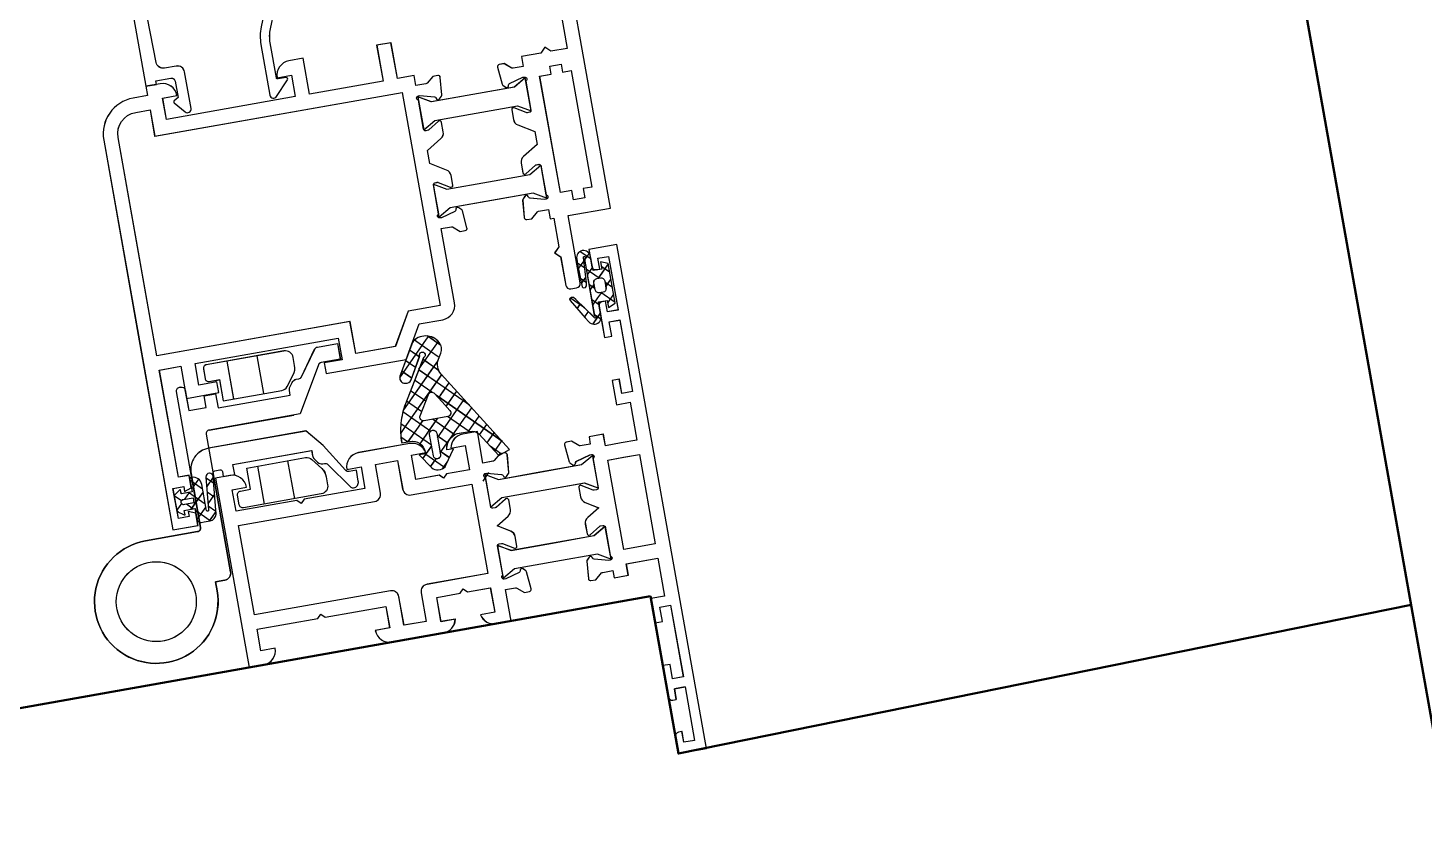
# Model space of a CAD drawing. Header units: millimetres. Extents: x 26282 to 30760, y 1404 to 4574.
# Drawn here: x 30313.46 to 30332.67, y 3804.67 to 3815.61 of the extents above; entities that cross this region are included whole.
import ezdxf

# ---------------------------------------------------------------- set-up
doc = ezdxf.new("R2010")
doc.units = ezdxf.units.MM
doc.header["$LTSCALE"] = 0.25
doc.layers.add('AB-DUV', color=4, linetype='Continuous', lineweight=50)
doc.layers.add('mennteşe_k', color=5, linetype='Continuous')

# ---------------------------------------------------------------- blocks, each defined once
blk = doc.blocks.new('CHD60E27', base_point=(-138.6, 7.85))
at = {"color": 1, "linetype": 'Continuous'}
for p, q in [((-80.6, 56.35), (-78.6, 56.35)), ((-115.729976, 50.516652), (-114.729976, 49.516652)), ((-115.729976, 50.516652), (-114.729976, 49.516652)), ((-78.6, 29.85), (-80.6, 29.85)), ((-137.2, 16.75), (-135.7, 16.75)), ((-135.7, 16.75), (-135.7, 15.25))]:
    blk.add_line(p, q, dxfattribs=at)
at = {"color": 40, "linetype": 'Continuous'}
for points in [[(-138.6, 7.85), (-138.6, 78.35), (-134.7, 78.35), (-134.7, 75.95, -0.414213), (-135.199999, 75.45), (-135.7, 75.45), (-135.7, 76.95), (-137.2, 76.95), (-137.2, 69.45), (-135.7, 69.45), (-135.7, 70.95), (-135.2, 70.95, -0.414213), (-134.699999, 70.45), (-134.7, 66.05), (-135.7, 66.05), (-135.7, 68.05), (-137.2, 68.05), (-137.2, 58.05), (-135.7, 58.05), (-135.7, 60.05), (-134.7, 60.05), (-134.7, 56.65), (-136.6, 56.65), (-136.6, 51.35), (-134.4, 51.35), (-132.2, 51.35), (-132.2, 52.95), (-130.2, 52.95), (-130.2, 51.95), (-128.790992, 51.95, 0.176327), (-128.630295, 52.008489), (-127.7, 52.789099), (-127, 52.789099, -0.43976), (-126.701142, 52.462953), (-126.911671, 50.056591, -0.176327), (-126.983943, 49.901604), (-127.323223, 49.562323, -0.577351), (-127.741481, 49.674394), (-127.772347, 49.789587, 0.267949), (-127.949124, 49.966363), (-129.9, 50.489099), (-130.1, 50.489099, 0.842899), (-130.2, 49.906257), (-130.2, 45.839099, 0.414213), (-129.949998, 45.589099), (-129.628806, 45.589099, 0.137838), (-129.498553, 45.625711), (-127.980252, 46.552487, -0.585341), (-127.6, 46.339099), (-127.6, 45.002615, -0.261351), (-128.07899, 44.149065), (-129.797634, 43.1), (-128.07899, 42.050935, -0.261351), (-127.6, 41.197385), (-127.6, 39.8609, -0.585341), (-127.980252, 39.647512), (-129.498554, 40.574288, 0.137838), (-129.628807, 40.6109), (-129.95, 40.6109, 0.414213), (-130.199999, 40.360899), (-130.2, 36.293743, 0.842899), (-130.1, 35.710901), (-129.9, 35.7109), (-127.949123, 36.233636, 0.267949), (-127.772347, 36.410413), (-127.741481, 36.525605, -0.577351), (-127.323223, 36.637676), (-126.983943, 36.298396, -0.176327), (-126.911671, 36.143409), (-126.701141, 33.737047, -0.43976), (-127, 33.4109), (-127.7, 33.4109), (-128.630295, 34.191511, 0.176327), (-128.790992, 34.25), (-130.2, 34.25), (-130.2, 33.25), (-132.2, 33.25), (-132.2, 34.85), (-136.6, 34.85), (-136.6, 29.55), (-134.7, 29.55), (-134.7, 26.15), (-135.7, 26.15), (-135.7, 28.15), (-137.2, 28.15), (-137.2, 18.15), (-135.7, 18.15), (-135.7, 20.15), (-134.7, 20.15), (-134.7, 15.75, -0.414213), (-135.199999, 15.25), (-135.7, 15.25), (-135.7, 16.75), (-137.2, 16.75), (-137.2, 9.25), (-135.7, 9.25), (-135.7, 10.75), (-135.2, 10.75, -0.414213), (-134.699999, 10.25), (-134.7, 7.85), (-138.6, 7.85)], [(-78.6, 56.35), (-78.6, 29.85), (-79.6, 29.85), (-80.6, 29.85, -0.414213), (-82.599999, 31.85), (-80.6, 31.85), (-80.6, 34.85), (-89.1, 34.85), (-89.6, 35.35), (-90.1, 34.85), (-98.6, 34.85), (-98.6, 31.85), (-96.6, 31.85, -0.414213), (-98.599999, 29.85), (-105.740408, 29.85, -0.356298), (-107.699999, 31.450001), (-105.7, 31.45), (-105.7, 34.85), (-109, 34.85), (-109.5, 35.35), (-110, 34.85), (-113.2, 34.85), (-113.2, 31.45), (-111.2, 31.45, -0.356298), (-113.159592, 29.85), (-115.2, 29.85), (-115.2, 34.25), (-116.609007, 34.25, 0.176327), (-116.769704, 34.191511), (-117.7, 33.4109), (-118.4, 33.4109, -0.43976), (-118.698859, 33.737047), (-118.488329, 36.143409, -0.176327), (-118.416057, 36.298397), (-118.076776, 36.637677, -0.577351), (-117.658519, 36.525604), (-117.627652, 36.410413, 0.267949), (-117.450876, 36.233636), (-115.5, 35.7109), (-115.3, 35.7109, 0.842899), (-115.2, 36.293744), (-115.2, 40.3609, 0.414213), (-115.45, 40.6109), (-115.771193, 40.6109, 0.137838), (-115.901446, 40.574288), (-117.419747, 39.647512, -0.585341), (-117.799999, 39.8609), (-117.8, 41.197384, -0.261351), (-117.32101, 42.050935), (-115.602366, 43.1), (-117.321009, 44.149064, -0.261351), (-117.8, 45.002615), (-117.8, 46.339099, -0.585341), (-117.419747, 46.552488), (-115.901445, 45.625712, 0.137838), (-115.771193, 45.5891), (-115.45, 45.589099, 0.414213), (-115.199999, 45.8391), (-115.2, 49.906257, 0.842899), (-115.3, 50.489099), (-115.5, 50.489099), (-117.450876, 49.966364, 0.267949), (-117.627653, 49.789587), (-117.658518, 49.674395, -0.577351), (-118.076776, 49.562322), (-118.416057, 49.901603, -0.176327), (-118.488329, 50.056591), (-118.698858, 52.462953, -0.43976), (-118.4, 52.789099), (-117.7, 52.789099), (-116.769704, 52.008489, 0.176327), (-116.609007, 51.95), (-115.2, 51.95), (-115.2, 56.35), (-113.159591, 56.35, -0.356297), (-111.199999, 54.75), (-113.2, 54.75), (-113.2, 51.35), (-110, 51.35), (-109.5, 50.85), (-109, 51.35), (-105.7, 51.35), (-105.7, 54.75), (-107.7, 54.75, -0.356297), (-105.740408, 56.35), (-98.6, 56.35, -0.414213), (-96.599999, 54.350001), (-98.6, 54.35), (-98.6, 51.35), (-90.1, 51.35), (-89.6, 50.85), (-89.1, 51.35), (-80.6, 51.35), (-80.6, 54.35), (-82.6, 54.35, -0.414213), (-80.6, 56.35), (-78.6, 56.35)], [(-80.6, 43.1), (-80.6, 49.35), (-99.6, 49.35, -0.414213), (-100.6, 50.35), (-100.6, 54.35), (-103.7, 54.35), (-103.7, 50.35, -0.414213), (-104.699999, 49.350001), (-113.2, 49.35), (-113.2, 36.85), (-104.7, 36.85, -0.414213), (-103.699999, 35.850001), (-103.7, 31.85), (-100.6, 31.85), (-100.6, 35.85, -0.414213), (-99.6, 36.85), (-80.6, 36.85), (-80.6, 43.1)]]:
    blk.add_lwpolyline(points, format="xyb", close=True, dxfattribs=at)
at = {"color": 4, "linetype": 'Continuous'}
for points in [[(-130.210348, 45.762166), (-128.497348, 46.762166), (-122.710348, 46.762166), (-116.923348, 46.762166), (-115.210348, 45.762166), (-115.210348, 50.362166), (-116.910348, 49.362166), (-122.710348, 49.362166), (-128.510348, 49.362166), (-130.210348, 50.362166), (-130.210348, 45.762166)], [(-128.497348, 39.437833), (-130.210348, 40.437833), (-130.210348, 35.837833), (-128.510348, 36.837833), (-122.710348, 36.837833), (-116.910348, 36.837833), (-115.210348, 35.837833), (-115.210348, 40.437833), (-116.923348, 39.437833), (-122.710348, 39.437833), (-128.497348, 39.437833)]]:
    blk.add_lwpolyline(points, close=True, dxfattribs=at)
at = {"color": 40, "linetype": 'Continuous'}
blk.add_lwpolyline([(-134.4, 49.35), (-136.6, 49.35), (-136.6, 36.85), (-132.2, 36.85), (-132.2, 49.35), (-134.4, 49.35)], close=True, dxfattribs=at)
blk = doc.blocks.new('CHD60E28', base_point=(0, -82.8))
at = {"color": 1, "linetype": 'Continuous'}
blk.add_line((58, -22), (60, -22), dxfattribs=at)
at = {"color": 40, "linetype": 'Continuous'}
for points in [[(0, -49.7), (0, -24.85), (0, 0), (3.9, 0), (3.9, -2.9), (2.9, -2.9), (2.9, -1.4), (1.4, -1.4), (1.4, -8.9), (2.9, -8.9), (2.9, -7.4), (3.9, -7.4), (3.9, -12.3), (2.9, -12.3), (2.9, -10.3), (1.4, -10.3), (1.4, -20.3), (2.9, -20.3), (2.9, -18.3), (3.9, -18.3), (3.9, -21.7), (2, -21.7), (2, -27), (4.305342, -27), (5, -26.28066), (5.694659, -27), (8.4, -27), (8.4, -28.4), (9.809008, -28.4, 0.176327), (9.969705, -28.341511), (10.9, -27.5609), (11.6, -27.5609, -0.43976), (11.898858, -27.887046), (11.688329, -30.293409, -0.176327), (11.616057, -30.448396), (11.276777, -30.787677, -0.577351), (10.858518, -30.675605), (10.827653, -30.560412, 0.267949), (10.650876, -30.383636), (8.7, -29.8609), (8.5, -29.8609, 0.842899), (8.4, -30.443742), (8.4, -34.5109, 0.414213), (8.65, -34.7609), (8.971194, -34.7609, 0.137838), (9.101447, -34.724288), (10.619748, -33.797512, -0.585341), (11, -34.0109), (11, -35.347384, -0.261351), (10.521011, -36.200935), (8.4, -37.495605), (8.4, -39.304394), (10.52101, -40.599064, -0.261351), (11.000001, -41.452615), (11, -42.789099, -0.585341), (10.619748, -43.002487), (9.101446, -42.075712, 0.137838), (8.971194, -42.0391), (8.65, -42.039099, 0.414213), (8.399999, -42.2891), (8.4, -46.356257, 0.842899), (8.5, -46.939099), (8.7, -46.939099), (10.650876, -46.416364, 0.267949), (10.827654, -46.239588), (10.858519, -46.124395, -0.577351), (11.276776, -46.012322), (11.616057, -46.351603, -0.176327), (11.688329, -46.50659), (11.898859, -48.912953, -0.43976), (11.6, -49.2391), (10.9, -49.239099), (9.969705, -48.458489, 0.176327), (9.809008, -48.4), (8.4, -48.4), (8.4, -49.7), (7.9, -49.7), (7.9, -53.705341), (8.61934, -54.4), (7.9, -55.094658), (7.9, -59.1, -0.414213), (7.3, -59.699999), (6.5, -59.7, -0.414213), (5.9, -59.099999), (5.9, -49.7), (0, -49.7)], [(67, -28.30168), (67, -55.55084), (67, -82.8), (63.5, -82.8), (63.5, -81.073884), (64.5, -80.7), (64.5, -81.4), (66, -81.4), (66, -77.2), (64.5, -77.2), (64.5, -77.9), (63.5, -77.526115), (63.5, -75.8), (65, -75.8), (65, -60.8), (62, -60.8), (62, -65.3), (57.5, -65.3), (57.5, -63.8), (60, -63.8), (60, -60.8), (40, -60.8), (40, -63.8), (42.5, -63.8), (42.5, -65.3), (31.308076, -65.3), (28.71, -60.8), (25.4, -60.8, -0.414213), (23.4, -58.799999), (23.4, -48.4), (21.990993, -48.4, 0.176327), (21.830296, -48.458489), (20.9, -49.239099), (20.2, -49.239099, -0.43976), (19.901142, -48.912953), (20.111671, -46.506591, -0.176327), (20.183943, -46.351603), (20.523224, -46.012323, -0.577351), (20.941481, -46.124395), (20.972347, -46.239587, 0.267949), (21.149124, -46.416364), (23.1, -46.939099), (23.3, -46.939099, 0.842899), (23.4, -46.356257), (23.4, -42.289099, 0.414213), (23.149999, -42.0391), (22.828807, -42.039099, 0.137838), (22.698554, -42.075711), (21.180253, -43.002487, -0.585341), (20.799999, -42.7891), (20.8, -41.452615, -0.261351), (21.278991, -40.599064), (23.4, -39.304394), (23.4, -37.495605), (21.278991, -36.200935, -0.261351), (20.800001, -35.347385), (20.8, -34.0109, -0.585341), (21.180252, -33.797512), (22.698554, -34.724288, 0.137838), (22.828807, -34.760901), (23.15, -34.7609, 0.414213), (23.4, -34.5109), (23.4, -30.443743, 0.842899), (23.3, -29.860899), (23.1, -29.8609), (21.149124, -30.383636, 0.267949), (20.972348, -30.560413), (20.941482, -30.675605, -0.577351), (20.523223, -30.787677), (20.183943, -30.448396, -0.176327), (20.111672, -30.293408), (19.901142, -27.887047, -0.43976), (20.199999, -27.5609), (20.9, -27.5609), (21.830296, -28.341511, 0.176327), (21.990993, -28.4), (23.4, -28.4), (23.4, -27), (25.74, -27), (25.74, -22), (27.74, -22), (27.74, -27), (38, -27), (38, -22), (40, -22, -0.414213), (42, -23.999999), (40, -24), (40, -27), (58, -27), (58, -24), (56, -24, -0.414213), (58, -21.999999), (60, -22), (60, -23.30168), (62, -23.30168, -0.414213), (67, -28.30168)], [(65, -43.55084), (65, -28.301681, 0.414213), (62, -25.301681), (60, -25.30168), (60, -29), (25.4, -29), (25.4, -58.8), (29.864701, -58.8), (32.462777, -63.3), (38, -63.3), (38, -58.8), (65, -58.8), (65, -43.55084)]]:
    blk.add_lwpolyline(points, format="xyb", close=True, dxfattribs=at)
blk.add_lwpolyline([(3.2, -29.55), (3.2, -30.1), (2, -30.1), (2, -46.4), (3.2, -46.4), (3.2, -47.7), (4.8, -47.7), (4.8, -46.4), (6.4, -46.4), (6.4, -30.1), (4.8, -30.1), (4.8, -29), (3.2, -29), (3.2, -29.55)], close=True, dxfattribs=at)
at = {"color": 4, "linetype": 'Continuous'}
for points in [[(10.113, -33.587833), (8.4, -34.587833), (8.4, -29.987833), (10.1, -30.987833), (15.9, -30.987833), (21.7, -30.987833), (23.4, -29.987833), (23.4, -34.587833), (21.687, -33.587833), (15.9, -33.587833), (10.113, -33.587833)], [(10.113, -43.212166), (8.4, -42.212166), (8.4, -46.812166), (10.1, -45.812166), (15.9, -45.812166), (21.7, -45.812166), (23.4, -46.812166), (23.4, -42.212166), (21.687, -43.212166), (15.9, -43.212166), (10.113, -43.212166)]]:
    blk.add_lwpolyline(points, close=True, dxfattribs=at)
blk = doc.blocks.new('CHD50D23', base_point=(110.983776, 153.85743))
at = {"color": 1, "linetype": 'Continuous'}
for p, q in [((117.791548, 170.671326), (119.381447, 172.261226)), ((119.432791, 169.856596), (118.032092, 171.257294)), ((119.568875, 171.841832), (119.206204, 172.204502)), ((119.457419, 170.215877), (121.244586, 172.003044)), ((124.138771, 167.271936), (119.568875, 171.841832)), ((118.315634, 169.074092), (119.457419, 170.215877)), ((119.301305, 167.938443), (120.572703, 169.209841)), ((121.333881, 167.955505), (119.432791, 169.856596)), ((120.970782, 169.60792), (122.142332, 170.77947)), ((121.747604, 168.263422), (122.91966, 169.435477)), ((119.296707, 167.87136), (118.580823, 168.587243)), ((118.649877, 167.287015), (119.301305, 167.938443)), ((119.145191, 165.661009), (121.37384, 167.889658)), ((124.455498, 162.712568), (119.296707, 167.87136)), ((122.524426, 166.918923), (123.696988, 168.091485)), ((115.348278, 161.864095), (119.145191, 165.661009)), ((119.024539, 163.900887), (117.547506, 165.37792)), ((119.160623, 165.886123), (118.364104, 166.682642)), ((124.278265, 160.768481), (119.160623, 165.886123)), ((120.14134, 164.535837), (122.174977, 166.569474)), ((121.172168, 163.445345), (122.976114, 165.249291)), ((111.799457, 156.193954), (118.989078, 163.383575)), ((118.528593, 162.275512), (116.730908, 164.073197)), ((118.989078, 163.383575), (119.611946, 164.006444)), ((119.345191, 163.580234), (119.024539, 163.900887)), ((121.973305, 162.125161), (123.777251, 163.929107)), ((118.720503, 157.840961), (115.097712, 161.463753)), ((120.452072, 158.230713), (115.91431, 162.768475)), ((121.603057, 159.633594), (124.527445, 162.557981)), ((116.124999, 158.315145), (114.281114, 160.15903)), ((116.041968, 158.315145), (118.584254, 160.857431)), ((118.064864, 158.216721), (120.705574, 160.857431)), ((121.299351, 159.504754), (119.946674, 160.857431)), ((121.237452, 159.267988), (121.603057, 159.633594)), ((122.965684, 157.838422), (121.299351, 159.504754)), ((121.452072, 157.361288), (125.087016, 160.996232)), ((122.788808, 160.136617), (122.034401, 160.891024)), ((124.529431, 158.395995), (122.788808, 160.136617)), ((125.34237, 159.704376), (124.278265, 160.768481)), ((113.865869, 156.331635), (112.647918, 157.549586)), ((114.691525, 157.627299), (113.464516, 158.854308)), ((120.452072, 156.109392), (118.977527, 157.583937)), ((119.211984, 157.24252), (120.452072, 158.482608)), ((124.608099, 158.395995), (125.396213, 159.184109)), ((113.040212, 155.035971), (111.83132, 156.244863)), ((112.193401, 154.466577), (113.52755, 155.800727)), ((119.332913, 155.242129), (120.452072, 156.361288)), ((120.244395, 154.032291), (122.569534, 156.35743)), ((122.94395, 155.738834), (121.452072, 157.230713)), ((111.107571, 154.847292), (111.014722, 154.940141)), ((120.547923, 153.892221), (119.627241, 154.812903)), ((122.081038, 154.480426), (121.159141, 155.402323))]:
    blk.add_line(p, q, dxfattribs=at)
for points in [[(117.942326, 171.103172, -0.229763), (119.601084, 172.311706, -0.229763), (121.577, 171.756923), (124.065182, 167.454881, -0.472021), (123.686104, 166.442525), (123.493312, 166.376425, -0.353954), (122.651853, 166.698377), (120.910699, 169.711911, 2.506605), (120.443837, 169.422198), (123.974866, 163.603459, -0.068514), (125.058809, 161.099606, -0.068514), (125.425814, 158.395994), (124.268132, 158.395995, 0.414213), (122.468133, 156.595995), (122.468132, 156.35743), (123.368132, 156.35743), (121.951762, 154.2919, -0.247171), (121.127035, 153.857431), (120.80923, 153.85743, -0.247171), (119.984502, 154.2919), (118.568132, 156.35743), (119.468132, 156.35743), (119.468132, 156.395995, 0.347266), (117.672353, 158.315146), (115.962865, 158.315145, 0.239382), (114.781982, 157.769249), (112.588983, 154.327878), (110.983776, 154.890697), (118.422358, 166.775718, 0.283277), (118.436838, 168.874362), (117.984154, 169.620334, -0.264505), (117.942326, 171.103172)], [(118.960417, 162.96546), (118.120011, 161.622698, 0.58904), (118.543842, 160.857431), (121.854332, 160.857431, 0.584485), (122.281783, 161.616824), (120.652103, 164.302354, 0.558043), (119.800823, 164.308222), (118.960417, 162.96546)], [(120.952072, 159.35743, 0.414214), (120.452072, 158.85743), (120.452072, 155.85743, 1), (121.452072, 155.85743), (121.452072, 158.85743, 0.414214), (120.952072, 159.35743)]]:
    blk.add_lwpolyline(points, format="xyb", close=True, dxfattribs=at)
blk = doc.blocks.new('CHD40D06', base_point=(-3.244644, -4.348007))
at = {"color": 1, "linetype": 'Continuous'}
for p, q in [((-3.233957, 1.502004), (-2.114244, 0.38229)), ((-3.143286, 0.615308), (-2.231326, 1.527269)), ((-1.5, 0.137274), (0, 1.637274)), ((-1.5, -1.984046), (0.484046, 0)), ((-1.19341, 1.582777), (0, 0.389367)), ((0.389367, 0), (1.189367, -0.8)), ((-2.992329, -0.860945), (-1.872616, -1.980658)), ((-2.94649, -1.309216), (-2.03453, -0.397255)), ((-1.5, -0.231953), (0.605442, -2.337395)), ((0.267971, -2.337395), (1.067971, -1.537395)), ((1.664749, -0.940617), (2.5, -0.105366)), ((1.710462, -1.321095), (2.5, -2.110633)), ((-2.750701, -3.223894), (-1.626587, -4.348007)), ((-2.749694, -3.23374), (-1.837734, -2.32178)), ((-1.74264, -4.348007), (0, -2.605366)), ((-1.5, -2.353274), (-0.000027, -3.853246)), ((2.317869, -2.408817), (2.5, -2.226687))]:
    blk.add_line(p, q, dxfattribs=at)
for points in [[(2.5, -0.0586), (2.5, -1.168698), (2.5, -2.278795), (1.60183, -2.919995), (1.5, -2.919995), (1.5, -2.337395), (0, -2.337395), (0, -3.848007, -0.414213), (-0.499999, -4.348007), (-0.943759, -4.348007), (-1.741907, -4.348007, -0.346314), (-2.714035, -3.582455), (-3.24205, 1.581145, -0.414213), (-2.795506, 2.129414, -0.414213), (-2.247237, 1.68287), (-1.7854, -2.833564), (-1.760746, -2.951964), (-1.679623, -2.98778), (-1.584181, -2.97584), (-1.510215, -2.854067), (-1.5, -2.668709), (-1.5, 0.781642, -0.414213), (-0.3, 1.981642), (-0.2, 1.981642, -0.414209), (0, 1.781645), (0, 0), (1.5, 0), (1.5, 0.5826), (1.60183, 0.5826), (2.5, -0.0586)], [(1.743245, -1.168703, 0.444305), (1.335038, -0.8), (0, -0.8), (0, -1.537395), (1.335028, -1.537395, 0.444305), (1.743245, -1.168703)]]:
    blk.add_lwpolyline(points, format="xyb", close=True, dxfattribs=at)
blk = doc.blocks.new('CHD40D08', base_point=(-2.21267, -2.905012))
at = {"color": 1, "linetype": 'Continuous'}
for p, q in [((0, 5.969856), (1.319355, 7.289211)), ((0.12533, 6.85077), (0.904473, 6.071627)), ((1.017205, 5.958895), (1.924654, 5.051445)), ((1.069674, 4.91821), (1.934707, 5.783243)), ((-2.21267, 4.946129), (-0.482761, 3.21622)), ((-2.21267, 3.757186), (-1.21267, 4.757186)), ((-0.632316, 3.21622), (0.904473, 4.753009)), ((0, 4.854779), (0.904473, 3.950306)), ((-2.21267, 2.824809), (-1.333018, 1.945157)), ((-2.21267, 1.635866), (-1.333018, 2.515518)), ((0.166981, 2.566478), (0.904473, 1.828986)), ((0.166982, 1.894197), (0.904473, 2.631688)), ((1.129836, 3.724943), (1.8882, 2.96658)), ((1.171493, 2.898708), (1.899747, 3.626962)), ((-2.21267, -0.485455), (-0.510996, 1.216219)), ((-2.21267, 0.703488), (-1.21267, -0.296512)), ((-0.604081, 1.21622), (0.039793, 0.572346)), ((0.039793, 0.572346), (0.904473, -0.292334)), ((0.061836, -0.332269), (0.904473, 0.510368)), ((2.045652, -0.469774), (3.706779, 1.191354)), ((2.524604, 0.208855), (3.086884, -0.353425)), ((3.601991, 1.252788), (3.846916, 1.007863)), ((-0.000001, -1.509181), (0.092774, -1.601955)), ((0, -0.394105), (0.061836, -0.332269)), ((0.092774, -1.601955), (1.325459, -2.834641)), ((0.115405, -2.400021), (0.904473, -1.610952)), ((1.646901, -1.034763), (2.284292, -1.672154))]:
    blk.add_line(p, q, dxfattribs=at)
for points in [[(3.56458, 1.274721), (3.853054, 1.105598), (3.839039, 0.882431), (2.197611, -1.814579), (1.801975, -2.439764, -0.413949), (0.422965, -2.750501, -0.119976), (0.112064, -2.393627, -0.119976), (-0.000001, -1.93378), (0, 0), (-1.21267, 0), (-1.21267, -1), (-2.21267, -0.565218), (-2.21267, 5.005452), (-1.21267, 5.396757), (-1.21267, 4.396757), (0, 4.396757), (0, 6.36622, -0.404548), (0.967353, 7.365686, -0.404548), (1.934706, 6.366219), (1.934707, 5.626366), (1.87951, 2.469611), (1.772015, 2.273538), (1.437813, 2.284888), (1.245523, 2.492312), (1.171532, 2.897929), (0.995458, 6.390233, 2.044702), (0.823804, 6.2417), (0.904473, 6.143585), (0.904473, -1.711145), (0.823804, -1.809259, 2.04471), (0.995459, -1.957792), (3.011747, 0.899087), (3.291174, 1.202272), (3.56458, 1.274721)], [(0.020535, 1.362666, 0.198912), (0.166982, 1.71622), (0.166981, 2.71622, 0.414213), (-0.333018, 3.21622), (-0.833018, 3.21622, 0.414213), (-1.333018, 2.71622), (-1.333018, 1.716219, 0.414213), (-0.833018, 1.21622), (-0.333018, 1.216219, 0.198912), (0.020535, 1.362666)]]:
    blk.add_lwpolyline(points, format="xyb", close=True, dxfattribs=at)
blk = doc.blocks.new('CHD10-3111', base_point=(3855.389827, -8975.811796))
at = {"color": 40, "linetype": 'Continuous'}
blk.add_lwpolyline([(3855.389827, -8949.111796), (3879.389827, -8949.111796), (3879.389827, -8971.111796), (3877.889827, -8971.111796), (3877.889827, -8970.611796), (3875.789827, -8970.611796, 0.414276), (3875.289827, -8971.111902), (3875.289827, -8973.411796), (3875.891113, -8973.764938, -0.44986), (3875.948899, -8974.058621), (3874.687602, -8975.51474, -0.717959), (3873.789827, -8975.211796), (3873.789827, -8970.111796, -0.414242), (3874.789923, -8969.111796), (3876.40713, -8969.111796, 0.409111), (3877.406977, -8968.129248), (3877.703866, -8951.120522, 0.419335), (3877.203942, -8950.611796), (3858.289827, -8950.611796, 0.414214), (3857.789827, -8951.111796), (3857.789827, -8954.510299, 0.096347), (3857.826278, -8954.697709), (3862.331086, -8965.847499, -0.096289), (3862.789827, -8968.20752), (3862.789827, -8975.311796, -0.679855), (3861.925103, -8975.653814), (3860.044019, -8973.648631, -0.65679), (3860.189935, -8973.311796), (3861.289827, -8973.311796, 0.414214), (3861.489827, -8973.111796), (3861.489827, -8968.20752, 0.096295), (3861.125704, -8966.334383), (3856.526235, -8954.950297, -0.096289), (3856.489827, -8954.762994), (3856.489827, -8952.011796), (3855.389827, -8952.011796), (3855.389827, -8949.111796)], format="xyb", close=True, dxfattribs=at)
blk = doc.blocks.new('MENT')
at = {"color": 0}
for p, q in [((-265.21, -280), (-259.91, -280)), ((-274.89, -281.59), (-280.19, -281.59)), ((-265.21, -284.2), (-259.91, -284.2)), ((-274.89, -285.79), (-280.19, -285.79))]:
    blk.add_line(p, q, dxfattribs=at)
for points in [[(-268.83, -287.73), (-268.83, -275.9, 0.414214), (-269.33, -275.4), (-288.56, -275.4, -0.414214), (-289.56, -274.4), (-289.56, -273.11), (-290.83, -273.11, -2.414214), (-282.33, -264.61), (-282.33, -271.9, 0.414214), (-281.83, -272.4), (-262.81, -272.4, -0.414214), (-262.31, -272.9), (-262.31, -273.1, -0.414214), (-262.81, -273.6), (-265.69, -273.6), (-265.69, -276.05), (-264.09, -276.05), (-264.09, -277.65), (-266.03, -277.65), (-266.03, -287.73), (-265.4, -287.73, -0.155219), (-264.94, -287.88), (-264.38, -288.28, -0.243349), (-264.04, -288.93), (-264.04, -289.28, 0.24151), (-263.83, -289.69), (-260.42, -292.14, -0.260953), (-260.18, -292.57), (-260.18, -295.38), (-262.38, -295.38), (-262.38, -292.71, 0.255186), (-262.61, -292.29), (-268.83, -288.62), (-268.83, -275.9)], [(-289.56, -273.11), (-290.83, -273.11), (-289.56, -273.11), (-289.56, -274.4, 0.414214), (-288.56, -275.4), (-274.79, -275.4, -0.414214), (-274.49, -275.7), (-274.49, -276.4, -0.414214), (-274.79, -276.7), (-275.49, -276.7), (-275.49, -278.3), (-274.09, -278.3), (-274.09, -289.3), (-274.79, -289.3, 0.155219), (-275.26, -289.45), (-275.79, -289.82, 0.243349), (-276.13, -290.48), (-276.13, -290.74, -0.24262), (-276.34, -291.14), (-279.96, -293.72, 0.212984), (-280.15, -294.08), (-280.15, -294.08, 0.414214), (-279.35, -294.88), (-277.83, -294.88), (-277.83, -293.88, -0.26051), (-277.57, -293.41), (-273.65, -291), (-271.29, -289), (-271.29, -275.4, 0.414214), (-274.29, -272.4), (-281.83, -272.4, -0.414214), (-282.33, -271.9), (-282.33, -264.61, 2.414214), (-290.83, -273.11)], [(-259.91, -277.09, 0.414214), (-260.41, -276.59), (-261.74, -276.59, 0.414214), (-262.24, -277.09), (-262.24, -278.5), (-265.21, -278.5), (-265.21, -286.71, 0.233693), (-264.82, -287.51), (-263.35, -288.63, 0.164588), (-262.13, -289.04), (-261.01, -289.04, 0.414214), (-259.91, -287.94)], [(-280.19, -278.68, -0.414214), (-279.69, -278.18), (-278.36, -278.18, -0.414214), (-277.86, -278.68), (-277.86, -280.09), (-274.89, -280.09), (-274.89, -288.31, -0.233693), (-275.28, -289.1), (-276.75, -290.23, -0.164588), (-277.97, -290.64), (-279.09, -290.64, -0.414214), (-280.19, -289.54)]]:
    blk.add_lwpolyline(points, format="xyb", close=True, dxfattribs=at)
blk.add_circle((-290.83, -264.61), 5.5, dxfattribs=at)
blk.add_circle((-290.83, -264.61), 5.5, dxfattribs=at)
blk = doc.blocks.new('A$C1CD448AB')
at = {"color": 7, "xscale": -1, "rotation": 270}
for name, p in [('CHD60E28', (42.85, 51.92)), ('CHD40D06', (43.18, 112.18)), ('CHD60E27', (0.35, 51.92)), ('CHD10-3111', (98.95, 87.92)), ('CHD50D23', (44.61, 71.39)), ('CHD40D08', (60.6, 53.56))]:
    blk.add_blockref(name, p, dxfattribs=at)
at = {"layer": 'mennteşe_k', "lineweight": 25}
blk.add_blockref('MENT', (324.34, 387.52), dxfattribs=at)
blk = doc.blocks.new('A$C187D15ED')
at = {"layer": 'AB-DUV'}
for p, q in [((10779.534, 3504.241), (10728.64, 3790.916)), ((10751.601, 3602.753), (10735.071, 3599.819))]:
    blk.add_line(p, q, dxfattribs=at)
blk.add_lwpolyline([(10751.601, 3602.753), (10751.985, 3600.587), (10762.065, 3602.636)], dxfattribs=at)
at = {"layer": 'Defpoints', "ltscale": 0.2, "xscale": 0.1000000000000001, "yscale": 0.1000000000000001, "zscale": 0.1000000000000001, "rotation": 100.0669337325965}
blk.add_blockref('A$C1CD448AB', (10757.488, 3601.528), dxfattribs=at)

msp = doc.modelspace()

# ---------------------------------------------------------------- block references
at = {"layer": 'AB-DUV', "ltscale": 100}
msp.add_blockref('A$C187D15ED', (19570.424, 205.028, 5.126), dxfattribs=at)

# ---------------------------------------------------------------- next in the draw order: linework, layer by layer
at = {"layer": 'Defpoints', "color": 1, "linetype": 'Continuous'}
for p, q in [((30315.277, 3814.84, 5.126), (30315.08, 3814.805, 5.126)), ((30321.206, 3812.422, 5.126), (30321.053, 3812.529, 5.126)), ((30321.178, 3812.506, 5.126), (30321.115, 3812.416, 5.126)), ((30321.119, 3812.3, 5.126), (30321.019, 3812.37, 5.126)), ((30321.106, 3812.403, 5.126), (30321.032, 3812.298, 5.126)), ((30321.316, 3812.162, 5.126), (30321.138, 3812.286, 5.126)), ((30321.225, 3812.312, 5.126), (30321.152, 3812.207, 5.126)), ((30321.442, 3812.36, 5.126), (30321.301, 3812.159, 5.126)), ((30321.462, 3812.243, 5.126), (30321.346, 3812.324, 5.126)), ((30321.144, 3812.099, 5.126), (30321.06, 3812.158, 5.126)), ((30321.134, 3812.181, 5.126), (30321.072, 3812.093, 5.126)), ((30321.261, 3812.018, 5.126), (30321.175, 3812.077, 5.126)), ((30321.249, 3812.084, 5.126), (30321.189, 3811.998, 5.126)), ((30321.499, 3812.034, 5.126), (30321.397, 3812.105, 5.126)), ((30321.479, 3812.151, 5.126), (30321.407, 3812.049, 5.126)), ((30320.934, 3811.894, 5.126), (30320.914, 3811.866, 5.126)), ((30321.117, 3811.752, 5.126), (30320.924, 3811.887, 5.126)), ((30321.31, 3811.8, 5.126), (30321.212, 3811.869, 5.126)), ((30321.296, 3811.89, 5.126), (30321.226, 3811.789, 5.126)), ((30321.348, 3811.964, 5.126), (30321.296, 3811.89, 5.126)), ((30321.537, 3811.825, 5.126), (30321.339, 3811.963, 5.126)), ((30321.516, 3811.942, 5.126), (30321.435, 3811.826, 5.126)), ((30321.058, 3811.81, 5.126), (30321.012, 3811.745, 5.126)), ((30321.166, 3811.703, 5.126), (30321.114, 3811.629, 5.126)), ((30321.329, 3811.675, 5.126), (30321.229, 3811.532, 5.126)), ((30321.341, 3811.596, 5.126), (30321.249, 3811.66, 5.126)), ((30321.317, 3811.795, 5.126), (30321.31, 3811.8, 5.126)), ((30321.337, 3811.685, 5.126), (30321.329, 3811.675, 5.126)), ((30318.573, 3810.791, 5.126), (30318.943, 3811.32, 5.126)), ((30318.982, 3811.162, 5.126), (30318.775, 3811.307, 5.126)), ((30318.943, 3811.32, 5.126), (30318.972, 3811.362, 5.126)), ((30319.138, 3811.236, 5.126), (30318.954, 3811.365, 5.126)), ((30318.991, 3811.127, 5.126), (30319.105, 3811.29, 5.126)), ((30318.844, 3811.076, 5.126), (30318.708, 3811.171, 5.126)), ((30318.837, 3810.907, 5.126), (30318.991, 3811.127, 5.126)), ((30319.115, 3811.07, 5.126), (30318.982, 3811.162, 5.126)), ((30318.621, 3810.336, 5.126), (30319.039, 3810.934, 5.126)), ((30318.791, 3810.93, 5.126), (30318.655, 3811.025, 5.126)), ((30319.093, 3810.719, 5.126), (30318.834, 3810.9, 5.126)), ((30319.038, 3810.941, 5.126), (30318.89, 3811.044, 5.126)), ((30319.113, 3810.888, 5.126), (30319.038, 3810.941, 5.126)), ((30319.039, 3810.934, 5.126), (30319.097, 3811.017, 5.126)), ((30318.738, 3810.784, 5.126), (30318.602, 3810.879, 5.126)), ((30318.673, 3810.148, 5.126), (30319.087, 3810.741, 5.126)), ((30319.014, 3810.591, 5.126), (30318.779, 3810.756, 5.126)), ((30319.087, 3810.741, 5.126), (30319.152, 3810.833, 5.126)), ((30319.533, 3810.412, 5.126), (30319.093, 3810.719, 5.126)), ((30319.135, 3810.548, 5.126), (30319.255, 3810.719, 5.126)), ((30318.932, 3810.466, 5.126), (30318.723, 3810.612, 5.126)), ((30319.148, 3810.498, 5.126), (30319.076, 3810.548, 5.126)), ((30319.109, 3810.511, 5.126), (30319.135, 3810.548, 5.126)), ((30319.982, 3809.915, 5.126), (30319.148, 3810.498, 5.126)), ((30319.213, 3810.397, 5.126), (30319.358, 3810.605, 5.126)), ((30318.956, 3810.083, 5.126), (30318.617, 3810.32, 5.126)), ((30318.876, 3810.322, 5.126), (30318.667, 3810.468, 5.126)), ((30319.094, 3809.965, 5.126), (30319.461, 3810.491, 5.126)), ((30319.271, 3809.957, 5.126), (30319.565, 3810.377, 5.126)), ((30318.587, 3810.024, 5.126), (30318.673, 3810.148, 5.126)), ((30319.011, 3809.862, 5.126), (30318.589, 3810.156, 5.126)), ((30318.831, 3810.112, 5.126), (30318.892, 3810.199, 5.126)), ((30318.988, 3810.075, 5.126), (30319.098, 3810.232, 5.126)), ((30319.329, 3810.005, 5.126), (30319.023, 3810.219, 5.126)), ((30319.527, 3810.05, 5.126), (30319.232, 3810.256, 5.126)), ((30319.519, 3810.049, 5.126), (30319.668, 3810.262, 5.126)), ((30319.672, 3810.006, 5.126), (30319.771, 3810.148, 5.126)), ((30318.682, 3809.908, 5.126), (30318.591, 3809.972, 5.126)), ((30318.69, 3809.91, 5.126), (30318.831, 3810.112, 5.126)), ((30318.853, 3809.882, 5.126), (30318.988, 3810.075, 5.126)), ((30318.999, 3810.053, 5.126), (30318.956, 3810.083, 5.126)), ((30319.233, 3809.889, 5.126), (30319.09, 3809.99, 5.126)), ((30319.131, 3809.756, 5.126), (30319.25, 3809.927, 5.126)), ((30319.776, 3809.893, 5.126), (30319.874, 3810.034, 5.126)), ((30318.892, 3809.676, 5.126), (30319.013, 3809.849, 5.126)), ((30319.188, 3809.555, 5.126), (30318.918, 3809.743, 5.126)), ((30319.256, 3809.69, 5.126), (30319.127, 3809.781, 5.126)), ((30319.973, 3809.738, 5.126), (30319.818, 3809.847, 5.126)), ((30319.88, 3809.78, 5.126), (30319.977, 3809.92, 5.126)), ((30320.073, 3809.795, 5.126), (30320.081, 3809.806, 5.126)), ((30318.999, 3809.567, 5.126), (30319.074, 3809.674, 5.126)), ((30319.16, 3809.536, 5.126), (30319.235, 3809.643, 5.126)), ((30315.861, 3809.258, 5.126), (30315.688, 3809.379, 5.126)), ((30315.806, 3809.395, 5.126), (30315.709, 3809.256, 5.126)), ((30316.015, 3809.334, 5.126), (30315.909, 3809.407, 5.126)), ((30316.008, 3809.422, 5.126), (30315.918, 3809.293, 5.126)), ((30316.235, 3809.444, 5.126), (30316.038, 3809.41, 5.126)), ((30319.796, 3809.484, 5.126), (30319.715, 3809.368, 5.126)), ((30319.796, 3809.484, 5.126), (30319.715, 3809.368, 5.126)), ((30315.569, 3809.096, 5.126), (30315.472, 3809.164, 5.126)), ((30315.678, 3809.211, 5.126), (30315.613, 3809.119, 5.126)), ((30315.899, 3809.049, 5.126), (30315.669, 3809.21, 5.126)), ((30315.868, 3809.221, 5.126), (30315.697, 3808.977, 5.126)), ((30316.029, 3809.141, 5.126), (30315.923, 3809.215, 5.126)), ((30316.026, 3809.186, 5.126), (30315.935, 3809.056, 5.126)), ((30315.571, 3809.058, 5.126), (30315.507, 3808.967, 5.126)), ((30315.731, 3808.983, 5.126), (30315.638, 3809.048, 5.126)), ((30315.964, 3808.82, 5.126), (30315.762, 3808.962, 5.126)), ((30315.905, 3809.013, 5.126), (30315.784, 3808.839, 5.126)), ((30316.043, 3808.948, 5.126), (30315.938, 3809.022, 5.126)), ((30315.53, 3808.94, 5.126), (30315.509, 3808.955, 5.126)), ((30316.043, 3808.949, 5.126), (30315.952, 3808.818, 5.126)), ((30316.501, 3806.8, 5.126), (30316.698, 3806.835, 5.126)), ((30322.5, 3806.535, 5.126), (30322.352, 3806.509, 5.126)), ((30322.352, 3806.509, 5.126), (30322.378, 3806.361, 5.126))]:
    msp.add_line(p, q, dxfattribs=at)
at = {"layer": 'Defpoints', "color": 40, "linetype": 'Continuous', "elevation": 5.126}
for points in [[(30320.785, 3815.849), (30320.878, 3815.327), (30320.651, 3815.286), (30320.57, 3815.345), (30320.514, 3815.262), (30320.248, 3815.215), (30320.272, 3815.077), (30320.134, 3815.052, -0.176327), (30320.117, 3815.055), (30320.012, 3815.116), (30319.943, 3815.104, 0.43976), (30319.919, 3815.066), (30319.982, 3814.833, 0.176327), (30319.992, 3814.819), (30320.031, 3814.792, 0.577351), (30320.07, 3814.81), (30320.071, 3814.822, -0.267949), (30320.085, 3814.842), (30320.268, 3814.928), (30320.288, 3814.931, -0.842899), (30320.308, 3814.876), (30320.379, 3814.475, -0.414213), (30320.359, 3814.446), (30320.327, 3814.441, -0.137838), (30320.314, 3814.442), (30320.148, 3814.507, 0.585341), (30320.114, 3814.479), (30320.138, 3814.347, 0.261351), (30320.2, 3814.272), (30320.431, 3814.181), (30320.463, 3814.003), (30320.277, 3813.839, 0.261351), (30320.245, 3813.746), (30320.268, 3813.615, 0.585341), (30320.309, 3813.6), (30320.442, 3813.718, -0.137838), (30320.455, 3813.724), (30320.486, 3813.73, -0.414213), (30320.515, 3813.709), (30320.586, 3813.309, -0.842899), (30320.587, 3813.25), (30320.567, 3813.246), (30320.366, 3813.264, -0.267949), (30320.345, 3813.278), (30320.34, 3813.289, 0.577351), (30320.297, 3813.293), (30320.27, 3813.253, 0.176327), (30320.265, 3813.237), (30320.286, 3812.996, 0.43976), (30320.322, 3812.969), (30320.391, 3812.981), (30320.468, 3813.075, -0.176327), (30320.483, 3813.083), (30320.622, 3813.108), (30320.645, 3812.98), (30320.694, 3812.989), (30320.764, 3812.594), (30320.705, 3812.513), (30320.788, 3812.457), (30320.858, 3812.063, 0.414213), (30320.928, 3812.014), (30321.007, 3812.028, 0.414213), (30321.055, 3812.098), (30320.891, 3813.023), (30321.472, 3813.127), (30321.472, 3813.127), (30321.037, 3815.573), (30320.603, 3818.02)], [(30314.695, 3816.971), (30315.08, 3814.805), (30315.228, 3814.831), (30315.219, 3814.881), (30315.426, 3814.917, -0.414276), (30315.484, 3814.877), (30315.524, 3814.65), (30315.471, 3814.605, 0.44986), (30315.47, 3814.575), (30315.62, 3814.454, 0.717959), (30315.703, 3814.499), (30315.614, 3815.002, 0.414242), (30315.498, 3815.082), (30315.339, 3815.054, -0.409111), (30315.223, 3815.133), (30314.897, 3816.803, -0.419335)], [(30316.668, 3815.622, 0.096289), (30316.664, 3815.381), (30316.788, 3814.682, 0.679855), (30316.879, 3814.663), (30317.029, 3814.894, 0.65679), (30317.009, 3814.924), (30316.901, 3814.905, -0.414214), (30316.877, 3814.921), (30316.792, 3815.404, -0.096295), (30316.795, 3815.595), (30317.049, 3816.796, 0.096289)]]:
    msp.add_lwpolyline(points, format="xyb", dxfattribs=at)
for points in [[(30314.501, 3814.062), (30314.977, 3811.379), (30315.454, 3808.696), (30315.798, 3808.758), (30315.768, 3808.928), (30315.663, 3808.947), (30315.675, 3808.878), (30315.528, 3808.852), (30315.454, 3809.265), (30315.602, 3809.291), (30315.614, 3809.223), (30315.706, 3809.277), (30315.676, 3809.447), (30315.528, 3809.421), (30315.266, 3810.897), (30315.561, 3810.95), (30315.64, 3810.507), (30316.083, 3810.586), (30316.057, 3810.733), (30315.811, 3810.69), (30315.758, 3810.985), (30317.727, 3811.334), (30317.78, 3811.039), (30317.534, 3810.995), (30317.56, 3810.848), (30318.662, 3811.043), (30318.839, 3811.532), (30319.165, 3811.59, 0.414213), (30319.327, 3811.822), (30319.145, 3812.846), (30319.284, 3812.87, -0.176327), (30319.301, 3812.867), (30319.406, 3812.807), (30319.475, 3812.819, 0.43976), (30319.499, 3812.856), (30319.436, 3813.089, 0.176327), (30319.426, 3813.103), (30319.387, 3813.131, 0.577351), (30319.347, 3813.113), (30319.346, 3813.101, -0.267949), (30319.332, 3813.08), (30319.149, 3812.995), (30319.129, 3812.991, -0.842899), (30319.109, 3813.047), (30319.038, 3813.447, -0.414213), (30319.059, 3813.476), (30319.09, 3813.482, -0.137838), (30319.104, 3813.481), (30319.269, 3813.416, 0.585341), (30319.303, 3813.443), (30319.28, 3813.575, 0.261351), (30319.218, 3813.651), (30318.986, 3813.741), (30318.954, 3813.919), (30319.141, 3814.084, 0.261351), (30319.173, 3814.176), (30319.15, 3814.308, 0.585341), (30319.108, 3814.322), (30318.975, 3814.204, -0.137838), (30318.963, 3814.198), (30318.931, 3814.193, -0.414213), (30318.902, 3814.213), (30318.831, 3814.614, -0.842899), (30318.831, 3814.673), (30318.851, 3814.676), (30319.052, 3814.659, -0.267949), (30319.072, 3814.644), (30319.077, 3814.634, 0.577351), (30319.12, 3814.63), (30319.148, 3814.669, 0.176327), (30319.152, 3814.686), (30319.131, 3814.926, 0.43976), (30319.096, 3814.953), (30319.027, 3814.941), (30318.949, 3814.848, -0.176327), (30318.934, 3814.839), (30318.796, 3814.815), (30318.771, 3814.953), (30318.541, 3814.912), (30318.453, 3815.404), (30318.256, 3815.369), (30318.344, 3814.877), (30317.334, 3814.697), (30317.246, 3815.19), (30317.049, 3815.155, 0.414213), (30316.887, 3814.923), (30317.084, 3814.958), (30317.137, 3814.662), (30315.364, 3814.348), (30315.312, 3814.643), (30315.509, 3814.678, 0.414213), (30315.277, 3814.84), (30315.08, 3814.805), (30315.103, 3814.677), (30314.906, 3814.642, 0.414213), (30314.501, 3814.062)], [(30314.964, 3812.596), (30314.698, 3814.097, -0.414213), (30314.941, 3814.445), (30315.138, 3814.48), (30315.202, 3814.116), (30318.609, 3814.721), (30319.13, 3811.787), (30318.69, 3811.709), (30318.513, 3811.22), (30317.968, 3811.123), (30317.889, 3811.566), (30315.231, 3811.094), (30314.964, 3812.596)], [(30322.793, 3805.683), (30321.561, 3812.624), (30321.177, 3812.556), (30321.219, 3812.32, 0.414213), (30321.277, 3812.279), (30321.326, 3812.288), (30321.3, 3812.436), (30321.448, 3812.462), (30321.579, 3811.724), (30321.431, 3811.697), (30321.405, 3811.845), (30321.356, 3811.836, 0.414213), (30321.315, 3811.778), (30321.392, 3811.345), (30321.49, 3811.363), (30321.455, 3811.56), (30321.603, 3811.586), (30321.778, 3810.601), (30321.63, 3810.575), (30321.595, 3810.772), (30321.497, 3810.754), (30321.556, 3810.42), (30321.743, 3810.453), (30321.836, 3809.931), (30321.619, 3809.893), (30321.403, 3809.854), (30321.375, 3810.012), (30321.178, 3809.977), (30321.195, 3809.878), (30321.057, 3809.854, -0.176327), (30321.04, 3809.857), (30320.935, 3809.917), (30320.866, 3809.905, 0.43976), (30320.842, 3809.868), (30320.905, 3809.634, 0.176327), (30320.915, 3809.62), (30320.954, 3809.593, 0.577351), (30320.993, 3809.611), (30320.994, 3809.623, -0.267949), (30321.008, 3809.644), (30321.191, 3809.729), (30321.211, 3809.733, -0.842899), (30321.231, 3809.677), (30321.302, 3809.277, -0.414213), (30321.282, 3809.248), (30321.25, 3809.242, -0.137838), (30321.237, 3809.243), (30321.071, 3809.308, 0.585341), (30321.037, 3809.28), (30321.061, 3809.149, 0.261351), (30321.123, 3809.073), (30321.31, 3809), (30321.16, 3808.867, 0.261351), (30321.127, 3808.774), (30321.151, 3808.643, 0.585341), (30321.192, 3808.628), (30321.325, 3808.746, -0.137838), (30321.337, 3808.752), (30321.369, 3808.757, -0.414213), (30321.398, 3808.737), (30321.469, 3808.337, -0.842899), (30321.469, 3808.278), (30321.45, 3808.274), (30321.248, 3808.291, -0.267949), (30321.228, 3808.306), (30321.223, 3808.317, 0.577351), (30321.18, 3808.32), (30321.152, 3808.281, 0.176327), (30321.148, 3808.264), (30321.169, 3808.024, 0.43976), (30321.204, 3807.997), (30321.273, 3808.009), (30321.351, 3808.102, -0.176327), (30321.366, 3808.111), (30321.505, 3808.136), (30321.522, 3808.037), (30321.719, 3808.072), (30321.691, 3808.23), (30322.124, 3808.306), (30322.217, 3807.785), (30322.03, 3807.751), (30322.089, 3807.417), (30322.188, 3807.434), (30322.153, 3807.631), (30322.301, 3807.657), (30322.475, 3806.673), (30322.328, 3806.646), (30322.293, 3806.843), (30322.194, 3806.826), (30322.271, 3806.393, 0.414213), (30322.329, 3806.352), (30322.378, 3806.361), (30322.352, 3806.509), (30322.5, 3806.535), (30322.631, 3805.796), (30322.483, 3805.77), (30322.457, 3805.918), (30322.408, 3805.909, 0.414213), (30322.367, 3805.851), (30322.409, 3805.615), (30322.793, 3805.683)], [(30316.038, 3809.41), (30316.501, 3806.8), (30316.6, 3806.818), (30316.698, 3806.835, 0.414213), (30316.86, 3807.067), (30316.663, 3807.032), (30316.611, 3807.328), (30317.448, 3807.476), (30317.488, 3807.534), (30317.546, 3807.494), (30318.383, 3807.642), (30318.435, 3807.347), (30318.238, 3807.312, 0.414213), (30318.47, 3807.15), (30319.173, 3807.275, 0.356298), (30319.338, 3807.467), (30319.141, 3807.432), (30319.082, 3807.766), (30319.407, 3807.824), (30319.447, 3807.882), (30319.505, 3807.841), (30319.82, 3807.897), (30319.88, 3807.563), (30319.683, 3807.528, 0.356298), (30319.904, 3807.404), (30320.105, 3807.44), (30320.028, 3807.873), (30320.167, 3807.898, -0.176327), (30320.183, 3807.895), (30320.289, 3807.834), (30320.358, 3807.847, 0.43976), (30320.381, 3807.884), (30320.319, 3808.117, 0.176327), (30320.309, 3808.131), (30320.269, 3808.159, 0.577351), (30320.23, 3808.14), (30320.229, 3808.128, -0.267949), (30320.215, 3808.108), (30320.032, 3808.022), (30320.012, 3808.019, -0.842899), (30319.992, 3808.075), (30319.921, 3808.475, -0.414213), (30319.941, 3808.504), (30319.973, 3808.51, -0.137838), (30319.986, 3808.508), (30320.152, 3808.444, 0.585341), (30320.186, 3808.471), (30320.162, 3808.603, 0.261351), (30320.1, 3808.678), (30319.913, 3808.752), (30320.064, 3808.885, 0.261351), (30320.096, 3808.977), (30320.073, 3809.109, 0.585341), (30320.031, 3809.123), (30319.898, 3809.006, -0.137838), (30319.886, 3809), (30319.854, 3808.994, -0.414213), (30319.825, 3809.014), (30319.754, 3809.415, -0.842899), (30319.754, 3809.474), (30319.774, 3809.477), (30319.975, 3809.46, -0.267949), (30319.995, 3809.446), (30320, 3809.435, 0.577351), (30320.043, 3809.431), (30320.071, 3809.471, 0.176327), (30320.075, 3809.487), (30320.054, 3809.728, 0.43976), (30320.019, 3809.755), (30319.95, 3809.742), (30319.872, 3809.649, -0.176327), (30319.857, 3809.641), (30319.718, 3809.616), (30319.642, 3810.049), (30319.441, 3810.014, 0.356297), (30319.276, 3809.822), (30319.473, 3809.857), (30319.532, 3809.522), (30319.217, 3809.466), (30319.176, 3809.408), (30319.118, 3809.449), (30318.794, 3809.391), (30318.734, 3809.726), (30318.931, 3809.761, 0.356297), (30318.71, 3809.884), (30318.007, 3809.759, 0.414213), (30317.845, 3809.527), (30318.042, 3809.562), (30318.094, 3809.267), (30317.258, 3809.118), (30317.217, 3809.06), (30317.159, 3809.101), (30316.322, 3808.952), (30316.27, 3809.248), (30316.467, 3809.283, 0.414213), (30316.235, 3809.444), (30316.038, 3809.41)], [(30316.466, 3808.14), (30316.357, 3808.755), (30318.228, 3809.087, 0.414213), (30318.309, 3809.203), (30318.239, 3809.597), (30318.544, 3809.651), (30318.614, 3809.258, 0.414213), (30318.73, 3809.177), (30319.567, 3809.325), (30319.785, 3808.094), (30318.949, 3807.946, 0.414213), (30318.868, 3807.83), (30318.937, 3807.436), (30318.632, 3807.382), (30318.562, 3807.776, 0.414213), (30318.446, 3807.857), (30316.576, 3807.525), (30316.466, 3808.14)]]:
    msp.add_lwpolyline(points, format="xyb", close=True, dxfattribs=at)
for points in [[(30320.805, 3815.055), (30320.814, 3815), (30320.932, 3815.021), (30321.217, 3813.417), (30321.099, 3813.396), (30321.122, 3813.268), (30320.964, 3813.24), (30320.942, 3813.368), (30320.784, 3813.34), (30320.499, 3814.945), (30320.657, 3814.973), (30320.637, 3815.081), (30320.795, 3815.109), (30320.805, 3815.055)], [(30321.654, 3809.696), (30321.871, 3809.734), (30322.089, 3808.503), (30321.656, 3808.426), (30321.438, 3809.657), (30321.654, 3809.696)]]:
    msp.add_lwpolyline(points, close=True, dxfattribs=at)
at = {"layer": 'Defpoints', "color": 4, "linetype": 'Continuous', "elevation": 5.126}
for points in [[(30320.194, 3814.536), (30320.381, 3814.468), (30320.3, 3814.921), (30320.15, 3814.792), (30319.579, 3814.691), (30319.008, 3814.59), (30318.823, 3814.658), (30318.904, 3814.206), (30319.055, 3814.334), (30319.625, 3814.435), (30320.194, 3814.536)], [(30320.363, 3813.589), (30320.514, 3813.717), (30320.594, 3813.264), (30320.409, 3813.333), (30319.838, 3813.231), (30319.267, 3813.13), (30319.117, 3813.002), (30319.037, 3813.455), (30319.223, 3813.386), (30319.793, 3813.487), (30320.363, 3813.589)], [(30321.305, 3809.269), (30321.118, 3809.338), (30320.549, 3809.237), (30319.979, 3809.135), (30319.828, 3809.007), (30319.747, 3809.46), (30319.932, 3809.391), (30320.503, 3809.493), (30321.074, 3809.594), (30321.224, 3809.722), (30321.305, 3809.269)], [(30321.246, 3808.617), (30321.398, 3808.745), (30321.478, 3808.292), (30321.293, 3808.361), (30320.722, 3808.259), (30320.151, 3808.158), (30320.001, 3808.03), (30319.921, 3808.483), (30320.107, 3808.414), (30320.677, 3808.515), (30321.246, 3808.617)]]:
    msp.add_lwpolyline(points, close=True, dxfattribs=at)
at = {"layer": 'Defpoints', "color": 1, "linetype": 'Continuous', "elevation": 5.126}
for points in [[(30320.937, 3811.897), (30320.911, 3811.876), (30320.917, 3811.854), (30321.126, 3811.617), (30321.175, 3811.562, 0.413949), (30321.317, 3811.556, 0.119976), (30321.341, 3811.596, 0.119976), (30321.344, 3811.644), (30321.31, 3811.834), (30321.43, 3811.855), (30321.447, 3811.757), (30321.538, 3811.817), (30321.441, 3812.366), (30321.335, 3812.387), (30321.353, 3812.288), (30321.233, 3812.267), (30321.199, 3812.461, 0.404548), (30321.086, 3812.542, 0.404548), (30321.008, 3812.427), (30321.021, 3812.354), (30321.082, 3812.044), (30321.096, 3812.027), (30321.129, 3812.034), (30321.144, 3812.058), (30321.144, 3812.099), (30321.1, 3812.446, -2.044702), (30321.12, 3812.434), (30321.114, 3812.423), (30321.251, 3811.65), (30321.261, 3811.642, -2.04471), (30321.246, 3811.624), (30320.998, 3811.87), (30320.965, 3811.895), (30320.937, 3811.897)], [(30321.284, 3811.968, -0.198912), (30321.264, 3812), (30321.246, 3812.099, -0.414213), (30321.287, 3812.157), (30321.336, 3812.165, -0.414213), (30321.394, 3812.125), (30321.411, 3812.026, -0.414213), (30321.371, 3811.968), (30321.322, 3811.96, -0.198912), (30321.284, 3811.968)], [(30319.116, 3811.276, 0.229763), (30318.932, 3811.366, 0.229763), (30318.747, 3811.277), (30318.577, 3810.81, 0.472021), (30318.632, 3810.717), (30318.652, 3810.714, 0.353954), (30318.729, 3810.76), (30318.848, 3811.087, -2.506605), (30318.899, 3811.067), (30318.653, 3810.432, 0.068514), (30318.59, 3810.167, 0.068514), (30318.601, 3809.894), (30318.715, 3809.914, -0.414213), (30318.924, 3809.769), (30318.928, 3809.745), (30318.84, 3809.729), (30319.015, 3809.551, 0.247171), (30319.104, 3809.522), (30319.135, 3809.528, 0.247171), (30319.209, 3809.585), (30319.312, 3809.813), (30319.224, 3809.798), (30319.223, 3809.801, -0.347266), (30319.366, 3810.022), (30319.535, 3810.052, -0.239382), (30319.66, 3810.018), (30319.936, 3809.718), (30320.085, 3809.801), (30319.144, 3810.842, -0.283277), (30319.106, 3811.048), (30319.138, 3811.129, 0.264505), (30319.116, 3811.276)], [(30319.158, 3810.457), (30319.264, 3810.339, -0.58904), (30319.236, 3810.257), (30318.91, 3810.199, -0.584485), (30318.855, 3810.266), (30318.968, 3810.559, -0.558043), (30319.052, 3810.575), (30319.158, 3810.457)], [(30319.025, 3810.067, -0.414214), (30319.083, 3810.026), (30319.135, 3809.731, -1), (30319.037, 3809.714), (30318.985, 3810.009, -0.414214), (30319.025, 3810.067)], [(30315.471, 3809.169), (30315.49, 3809.059), (30315.51, 3808.95), (30315.61, 3808.903), (30315.62, 3808.904), (30315.609, 3808.962), (30315.757, 3808.988), (30315.783, 3808.839, 0.414213), (30315.841, 3808.799), (30315.885, 3808.806), (30315.964, 3808.82, 0.346314), (30316.046, 3808.913), (30316.008, 3809.43, 0.414213), (30315.954, 3809.477, 0.414213), (30315.908, 3809.423), (30315.942, 3808.97), (30315.941, 3808.958), (30315.934, 3808.953), (30315.924, 3808.953), (30315.915, 3808.963), (30315.911, 3808.982), (30315.85, 3809.321, 0.414213), (30315.711, 3809.418), (30315.701, 3809.417, 0.414209), (30315.685, 3809.393), (30315.716, 3809.218), (30315.569, 3809.192), (30315.558, 3809.249), (30315.548, 3809.247), (30315.471, 3809.169)], [(30315.565, 3809.073, -0.444305), (30315.599, 3809.116), (30315.73, 3809.139), (30315.743, 3809.067), (30315.612, 3809.043, -0.444305), (30315.565, 3809.073)]]:
    msp.add_lwpolyline(points, format="xyb", close=True, dxfattribs=at)
at = {"layer": 'mennteşe_k', "color": 0}
for p, q in [((30316.705, 3810.572, 5.126), (30316.612, 3811.094, 5.126)), ((30316.291, 3810.498, 5.126), (30316.199, 3811.02, 5.126)), ((30316.617, 3809.574, 5.126), (30316.71, 3809.051, 5.126)), ((30317.031, 3809.647, 5.126), (30317.124, 3809.125, 5.126))]:
    msp.add_line(p, q, dxfattribs=at)
at = {"layer": 'mennteşe_k', "color": 0, "elevation": 5.126}
for points in [[(30317.117, 3810.277), (30315.951, 3810.07, 0.414214), (30315.911, 3810.012), (30316.247, 3808.119, -0.414214), (30316.166, 3808.003), (30316.039, 3807.981), (30316.061, 3807.856, -2.414214), (30315.075, 3808.544), (30315.793, 3808.672, 0.414214), (30315.834, 3808.73), (30315.501, 3810.602, -0.414214), (30315.542, 3810.66), (30315.561, 3810.663, -0.414214), (30315.619, 3810.623), (30315.67, 3810.339), (30315.911, 3810.382), (30315.883, 3810.54), (30316.041, 3810.568), (30316.075, 3810.376), (30317.068, 3810.552), (30317.056, 3810.615, -0.155219), (30317.063, 3810.663), (30317.092, 3810.725, -0.243349), (30317.151, 3810.77), (30317.185, 3810.776, 0.24151), (30317.221, 3810.804), (30317.403, 3811.183, -0.260953), (30317.441, 3811.214), (30317.718, 3811.263), (30317.756, 3811.046), (30317.493, 3811, 0.255186), (30317.456, 3810.97), (30317.204, 3810.292), (30315.951, 3810.07)], [(30315.912, 3810.969, 0.414214), (30315.872, 3810.911), (30315.895, 3810.78, 0.414214), (30315.953, 3810.74), (30316.092, 3810.764), (30316.144, 3810.472), (30316.953, 3810.616, 0.233693), (30317.024, 3810.668), (30317.109, 3810.833, 0.164588), (30317.128, 3810.96), (30317.109, 3811.07, 0.414214), (30316.981, 3811.159)], [(30316.039, 3807.981), (30316.061, 3807.856), (30316.039, 3807.981), (30316.166, 3808.003, 0.414214), (30316.247, 3808.119), (30316.006, 3809.475, -0.414214), (30316.03, 3809.51), (30316.099, 3809.522, -0.414214), (30316.134, 3809.498), (30316.146, 3809.429), (30316.304, 3809.457), (30316.279, 3809.595), (30317.362, 3809.787), (30317.375, 3809.717, 0.155219), (30317.397, 3809.674), (30317.444, 3809.628, 0.243349), (30317.514, 3809.607), (30317.539, 3809.611, -0.24262), (30317.583, 3809.598), (30317.9, 3809.286, 0.212984), (30317.939, 3809.273), (30317.939, 3809.273, 0.414214), (30318.004, 3809.366), (30317.977, 3809.516), (30317.879, 3809.498, -0.26051), (30317.828, 3809.516), (30317.522, 3809.86), (30317.284, 3810.058), (30315.945, 3809.82, 0.414214), (30315.702, 3809.472), (30315.834, 3808.73, -0.414214), (30315.793, 3808.672), (30315.075, 3808.544, 2.414214), (30316.061, 3807.856)], [(30316.424, 3809.001, -0.414214), (30316.366, 3809.041), (30316.343, 3809.172, -0.414214), (30316.383, 3809.23), (30316.522, 3809.255), (30316.47, 3809.547), (30317.279, 3809.691, -0.233693), (30317.364, 3809.666), (30317.5, 3809.541, -0.164588), (30317.562, 3809.428), (30317.582, 3809.318, -0.414214), (30317.493, 3809.19)]]:
    msp.add_lwpolyline(points, format="xyb", close=True, dxfattribs=at)
at = {"layer": 'mennteşe_k', "color": 0}
msp.add_circle((30315.224, 3807.707, 5.126), 0.55, dxfattribs=at)
msp.add_circle((30315.224, 3807.707, 5.126), 0.55, dxfattribs=at)

doc.saveas('drawing.dxf')
